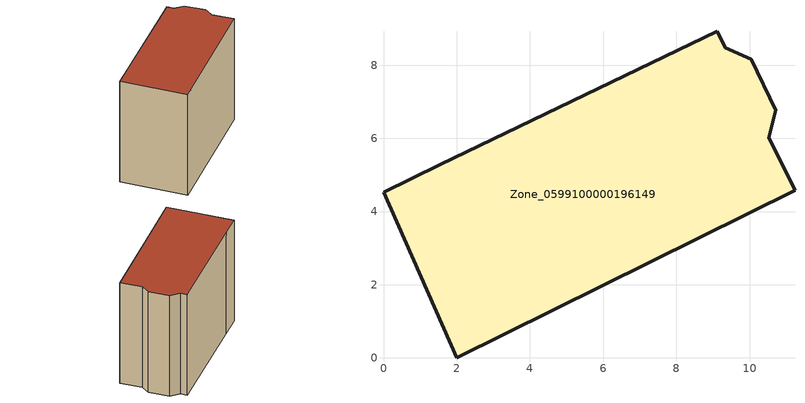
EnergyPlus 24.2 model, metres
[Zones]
Zone_0599100000196149
 floor ground (C_G): 11.24,4.58 2,0 0,4.52 1.54,5.28 9.11,8.93 9.33,8.47 10.04,8.16 10.72,6.77 10.53,6.02 z0.1
 wall outside (C_F): 10.53,6.02 10.72,6.77 10.04,8.16 9.33,8.47 9.11,8.93 1.54,5.28 0,4.52 2,0 11.24,4.58 10.53,6.02 z0.1:8.18
 roof outside (C_R): 2,0 11.24,4.58 10.53,6.02 10.72,6.77 10.04,8.16 9.33,8.47 9.11,8.93 1.54,5.28 0,4.52 z8.18
[BUILDING]
Pand.0599100000196149: North Axis=0; Terrain=City; Loads Convergence Tolerance Value=0.04; Temperature Convergence Tolerance Value=0.4; Solar Distribution=FullExterior; Maximum Number of Warmup Days=25; Minimum Number of Warmup Days=1
[Site:Location]
Rotterdam.The.Hague.AP_ZH_NLD Design_Conditions: Latitude=51.96; Longitude=4.45; Time Zone=1; Elevation=-4.5
[SITE:GROUNDTEMPERATURE:BUILDINGSURFACE]
18, 18, 18, 18, 18, 18, 18, 18, 18, 18, 18, 18
[MATERIAL] Thermal Absorptance=0.9; Solar Absorptance=0.7; Visible Absorptance=0.7
Name | Roughness | Thickness | Conductivity | Density | Specific Heat
G.TI.1946 | MediumSmooth | 0.15 | 1 | 540 | 1210
F.TI.1946 | Rough | 0.3 | 0.857143 | 1920 | 840
R.TI.1946 | MediumRough | 0.2 | 0.1 | 1500 | 1000
[CONSTRUCTION]
C_G: G.TI.1946
C_F: F.TI.1946
C_R: R.TI.1946
[ZONE]
Zone_0599100000196149: Type=1; Multiplier=1; Ceiling Height=Autocalculate; Volume=Autocalculate; Floor Area=autocalculate; Part of Total Floor Area=Yes
[ZONEINFILTRATION:DESIGNFLOWRATE]
Infil_Zone_0599100000196149: Zone or ZoneList or Space or SpaceList=Zone_0599100000196149; Schedule=AlwaysOn; Design Flow Rate Calculation Method=Flow/Area; Flow Rate per Floor Area=0.003; Constant Term Coefficient=1; Temperature Term Coefficient=0; Velocity Term Coefficient=0; Velocity Squared Term Coefficient=0
[HVACTEMPLATE:ZONE:IDEALLOADSAIRSYSTEM]
Zone_0599100000196149: Maximum Heating Supply Air Temperature=50; Minimum Cooling Supply Air Temperature=13; Maximum Heating Supply Air Humidity Ratio=0.0156; Minimum Cooling Supply Air Humidity Ratio=0.0077; Heating Limit=NoLimit; Cooling Limit=NoLimit; Dehumidification Control Type=ConstantSensibleHeatRatio; Cooling Sensible Heat Ratio=0.7; Dehumidification Setpoint=60; Humidification Control Type=None; Humidification Setpoint=30; Outdoor Air Method=None; Outdoor Air Flow Rate per Person=0.00944; Outdoor Air Flow Rate per Zone Floor Area=0; Outdoor Air Flow Rate per Zone=0; Demand Controlled Ventilation Type=None; Outdoor Air Economizer Type=NoEconomizer; Heat Recovery Type=None; Sensible Heat Recovery Effectiveness=0.7; Latent Heat Recovery Effectiveness=0.65
[ZONECONTROL:THERMOSTAT]
ThermostatControl_Zone_0599100000196149: Zone or ZoneList=Zone_0599100000196149; Control Type Schedule=DualSetpointControlType; Control 1=Thermostat_Zone_0599100000196149; Temperature Difference Between Cutout And Setpoint=0
[THERMOSTATSETPOINT:DUALSETPOINT]
Thermostat_Zone_0599100000196149: Heating Setpoint Temperature Schedule=HeatingSetpoint_Zone_0599100000196149; Cooling Setpoint Temperature Schedule=CoolingSetpoint_Zone_0599100000196149
[SCHEDULE:COMPACT]
HeatingSetpoint_Zone_0599100000196149: Through: 12/31, For: AllDays, Until: 24:00, 21
CoolingSetpoint_Zone_0599100000196149: Through: 12/31, For: AllDays, Until: 24:00, 24
DualSetpointControlType: Through: 12/31, For: AllDays, Until: 24:00, 4
AlwaysOn: Through: 12/31, For: AllDays, Until: 24:00, 1
